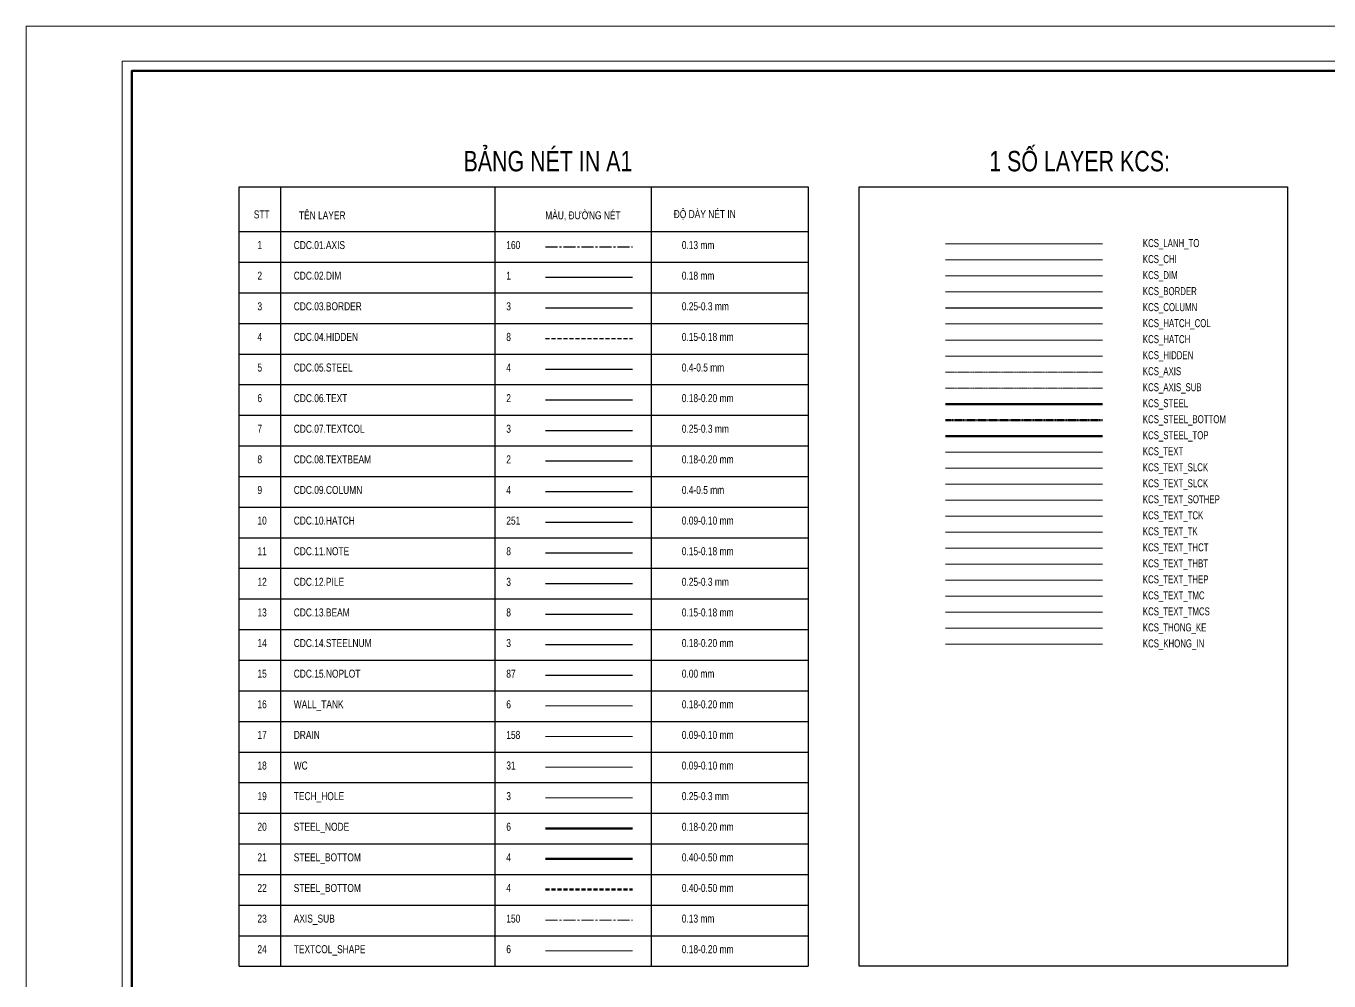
# Model space of a CAD drawing. Header units: millimetres. Extents: x 0 to 130105, y 0 to 70900.
# Drawn here: x 46005 to 86691, y 41084 to 70900 of the extents above; entities that cross this region are included whole.
import ezdxf
from ezdxf.enums import TextEntityAlignment as Align

# ---------------------------------------------------------------- set-up
doc = ezdxf.new("R2010")
doc.units = ezdxf.units.MM
doc.header["$MEASUREMENT"] = 0
for name, pattern in [('CENTER', [2, 1.25, -0.25, 0.25, -0.25]), ('CENTER2', [1.125, 0.75, -0.125, 0.125, -0.125]), ('DASHED2', [0.375, 0.25, -0.125]), ('HIDDEN', [0.375, 0.25, -0.125])]:
    doc.linetypes.add(name, pattern=pattern)
doc.layers.get('DEFPOINTS').update_dxf_attribs({"color": 185, "lineweight": 20})
for name, color, linetype, lineweight in [('AXIS_SUB', 150, 'CENTER2', 13), ('CDC-KHUNGTEN', 7, 'Continuous', 20), ('DRAIN', 158, 'Continuous', 20), ('KCS_AXIS', 5, 'CENTER', 13), ('KCS_AXIS_SUB', 5, 'CENTER', 13), ('KCS_BORDER', 3, 'Continuous', 20), ('KCS_CHI', 1, 'Continuous', 15), ('KCS_COLUMN', 4, 'Continuous', 30), ('KCS_DIM', 1, 'Continuous', 20), ('KCS_HATCH', 201, 'Continuous', 9), ('KCS_HATCH_COL', 8, 'Continuous', 20), ('KCS_HIDDEN', 8, 'Continuous', 20), ('KCS_LANH_TO', 3, 'Continuous', 20), ('KCS_STEEL', 4, 'Continuous', 50), ('KCS_STEEL_BOTTOM', 4, 'DASHED2', 50), ('KCS_STEEL_TOP', 6, 'Continuous', 50), ('KCS_TEXT', 2, 'Continuous', 20), ('KCS_TEXT_SLCK', 3, 'Continuous', 20), ('KCS_TEXT_SOTHEP', 2, 'Continuous', 20), ('KCS_TEXT_TCK', 3, 'Continuous', 20), ('KCS_TEXT_THBT', 2, 'Continuous', 20), ('KCS_TEXT_THCT', 2, 'Continuous', 20), ('KCS_TEXT_THEP', 2, 'Continuous', 20), ('KCS_TEXT_TK', 2, 'Continuous', 20), ('KCS_TEXT_TMC', 4, 'Continuous', 20), ('KCS_TEXT_TMCS', 4, 'Continuous', 20), ('KCS_THONG_KE', 5, 'Continuous', 20), ('STEEL_BOTTOM', 4, 'Continuous', 50), ('STEEL_NODE', 6, 'Continuous', 50), ('STEEL_TOP', 4, 'DASHED2', 50), ('TECH_HOLE', 3, 'Continuous', 20), ('TEXTCOL_SHAPE', 6, 'Continuous', 20), ('WALL_TANK', 6, 'Continuous', 20), ('WC', 31, 'Continuous', 13)]:
    doc.layers.add(name, color=color, linetype=linetype, lineweight=lineweight)
for name, color, linetype in [('CDC.01.AXIS', 160, 'CENTER2'), ('CDC.02.DIM', 1, 'Continuous'), ('CDC.03.BORDER', 3, 'Continuous'), ('CDC.04.HIDDEN', 8, 'HIDDEN'), ('CDC.05.STEEL', 4, 'Continuous'), ('CDC.06.TEXT', 2, 'Continuous'), ('CDC.07.TEXTCOL', 3, 'Continuous'), ('CDC.08.TEXTBEAM', 2, 'Continuous'), ('CDC.09.COLUMN', 4, 'Continuous'), ('CDC.10.HATCH', 9, 'Continuous'), ('CDC.11.NOTE', 8, 'Continuous'), ('CDC.12.PILE', 3, 'Continuous'), ('CDC.13.BEAM', 8, 'Continuous'), ('CDC.14.STEELNUM', 2, 'Continuous'), ('CDC.15.NOPLOT', 87, 'Continuous')]:
    doc.layers.add(name, color=color, linetype=linetype)
doc.layers.add('KCS_KHONG_IN', color=87, linetype='Continuous', lineweight=20, plot=False)
doc.styles.add('KCS_SMTEXT', font='arial.ttf', dxfattribs={"width": 0.7})
doc.styles.add('SMTEXT', font='arial.ttf', dxfattribs={"width": 0.75})

# ---------------------------------------------------------------- blocks, each defined once
blk = doc.blocks.new('KHUNG TEN')
at = {"layer": 'CDC-KHUNGTEN', "color": 8}
blk.add_lwpolyline([(75096, 1100), (83000, 1100), (83000, 58300), (3000, 58300), (3000, 1100), (75096, 1100)], dxfattribs=at)
at = {"layer": 'CDC-KHUNGTEN', "color": 255, "lineweight": 60}
blk.add_lwpolyline([(74900, 1400), (74900, 58000), (3300, 58000), (3300, 1400), (74900, 1400)], close=True, dxfattribs=at)
at = {"layer": 'DEFPOINTS', "color": 1, "ltscale": 0.2}
blk.add_lwpolyline([(0, 0), (0, 59400), (84100, 59400), (84100, 0), (0, 0)], close=True, dxfattribs=at)

msp = doc.modelspace()

# ---------------------------------------------------------------- linework, layer by layer
at = {"layer": 'AXIS_SUB', "ltscale": 500}
msp.add_line((62221.1, 42981.3), (64938.3, 42981.3), dxfattribs=at)
at = {"layer": 'CDC.01.AXIS', "ltscale": 500}
msp.add_line((62221.1, 64011.8), (64938.3, 64011.8), dxfattribs=at)
at = {"layer": 'CDC.02.DIM'}
msp.add_line((62221.1, 63055.9), (64938.3, 63055.9), dxfattribs=at)
at = {"layer": 'CDC.03.BORDER'}
for p, q in [((52655.5, 65884.4), (70428.5, 65884.4)), ((52655.5, 41541), (52655.5, 65884.4)), ((53956.6, 41541), (53956.6, 65884.4)), ((60653.8, 41541), (60653.8, 65884.4)), ((65541.1, 41541), (65541.1, 65884.4)), ((70428.5, 65884.4), (70428.5, 41541)), ((52655.5, 64483.4), (70428.5, 64483.4)), ((62221.1, 62100), (64938.3, 62100)), ((52655.5, 41541), (70428.5, 41541))]:
    msp.add_line(p, q, dxfattribs=at)
msp.add_lwpolyline([(72016.2, 65884.4), (85401.5, 65884.4), (85401.5, 41541), (72016.2, 41541)], close=True, dxfattribs=at)
at = {"layer": 'CDC.04.HIDDEN', "ltscale": 500}
msp.add_line((62221.1, 61144), (64938.3, 61144), dxfattribs=at)
at = {"layer": 'CDC.05.STEEL'}
msp.add_line((62221.1, 60188.1), (64938.3, 60188.1), dxfattribs=at)
at = {"layer": 'CDC.06.TEXT'}
msp.add_line((62221.1, 59232.2), (64938.3, 59232.2), dxfattribs=at)
at = {"layer": 'CDC.07.TEXTCOL'}
msp.add_line((62221.1, 58276.2), (64938.3, 58276.2), dxfattribs=at)
at = {"layer": 'CDC.08.TEXTBEAM'}
msp.add_line((62221.1, 57320.3), (64938.3, 57320.3), dxfattribs=at)
at = {"layer": 'CDC.09.COLUMN'}
msp.add_line((62221.1, 56364.4), (64938.3, 56364.4), dxfattribs=at)
at = {"layer": 'CDC.10.HATCH'}
msp.add_line((62221.1, 55408.4), (64938.3, 55408.4), dxfattribs=at)
at = {"layer": 'CDC.11.NOTE', "ltscale": 1000}
for p, q in [((52655.5, 63527.5), (70428.5, 63527.5)), ((52655.5, 62571.5), (70428.5, 62571.5)), ((52655.5, 61615.6), (70428.5, 61615.6)), ((52655.5, 60659.7), (70428.5, 60659.7)), ((52655.5, 59703.8), (70428.5, 59703.8)), ((52655.5, 58747.8), (70428.5, 58747.8)), ((52655.5, 57791.9), (70428.5, 57791.9)), ((52655.5, 56836), (70428.5, 56836)), ((52655.5, 55880), (70428.5, 55880)), ((52655.5, 54924.1), (70428.5, 54924.1)), ((52655.5, 53968.2), (70428.5, 53968.2)), ((52655.5, 53012.2), (70428.5, 53012.2)), ((52655.5, 52056.3), (70428.5, 52056.3)), ((52655.5, 51100.4), (70428.5, 51100.4)), ((52655.5, 50144.4), (70428.5, 50144.4)), ((52655.5, 49188.5), (70428.5, 49188.5)), ((52655.5, 48232.6), (70428.5, 48232.6)), ((52655.5, 47276.6), (70428.5, 47276.6)), ((52655.5, 46320.7), (70428.5, 46320.7)), ((52655.5, 45364.8), (70428.5, 45364.8)), ((52655.5, 44408.8), (70428.5, 44408.8)), ((52655.5, 43452.9), (70428.5, 43452.9)), ((52655.5, 42497), (70428.5, 42497))]:
    msp.add_line(p, q, dxfattribs=at)
at = {"layer": 'CDC.11.NOTE'}
msp.add_line((62221.1, 54452.5), (64938.3, 54452.5), dxfattribs=at)
at = {"layer": 'CDC.12.PILE'}
msp.add_line((62221.1, 53496.6), (64938.3, 53496.6), dxfattribs=at)
at = {"layer": 'CDC.13.BEAM', "ltscale": 500}
msp.add_line((62221.1, 52540.6), (64938.3, 52540.6), dxfattribs=at)
at = {"layer": 'CDC.14.STEELNUM'}
msp.add_line((62221.1, 51584.7), (64938.3, 51584.7), dxfattribs=at)
at = {"layer": 'CDC.15.NOPLOT'}
msp.add_line((62221.1, 50628.8), (64938.3, 50628.8), dxfattribs=at)
at = {"layer": 'DRAIN'}
msp.add_line((62221.1, 48716.9), (64938.3, 48716.9), dxfattribs=at)
at = {"layer": 'KCS_AXIS'}
msp.add_line((74713.4, 60097.5), (79614.9, 60097.5), dxfattribs=at)
at = {"layer": 'KCS_AXIS_SUB'}
msp.add_line((74713.4, 59597.5), (79614.9, 59597.5), dxfattribs=at)
at = {"layer": 'KCS_BORDER'}
msp.add_line((74713.4, 62597.5), (79614.9, 62597.5), dxfattribs=at)
at = {"layer": 'KCS_CHI'}
for p, q in [((74713.4, 63597.5), (79614.9, 63597.5)), ((74713.4, 57097.5), (79614.9, 57097.5))]:
    msp.add_line(p, q, dxfattribs=at)
at = {"layer": 'KCS_COLUMN'}
msp.add_line((74713.4, 62097.5), (79614.9, 62097.5), dxfattribs=at)
at = {"layer": 'KCS_DIM'}
msp.add_line((74713.4, 63097.5), (79614.9, 63097.5), dxfattribs=at)
at = {"layer": 'KCS_HATCH'}
msp.add_line((74713.4, 61097.5), (79614.9, 61097.5), dxfattribs=at)
at = {"layer": 'KCS_HATCH_COL'}
msp.add_line((74713.4, 61597.5), (79614.9, 61597.5), dxfattribs=at)
at = {"layer": 'KCS_HIDDEN'}
msp.add_line((74713.4, 60597.5), (79614.9, 60597.5), dxfattribs=at)
at = {"layer": 'KCS_KHONG_IN'}
msp.add_line((74713.4, 51597.5), (79614.9, 51597.5), dxfattribs=at)
at = {"layer": 'KCS_LANH_TO'}
msp.add_line((74713.4, 64097.5), (79614.9, 64097.5), dxfattribs=at)
at = {"layer": 'KCS_STEEL'}
msp.add_line((74713.4, 59097.5), (79614.9, 59097.5), dxfattribs=at)
at = {"layer": 'KCS_STEEL_BOTTOM'}
msp.add_line((74713.4, 58597.5), (79614.9, 58597.5), dxfattribs=at)
at = {"layer": 'KCS_STEEL_TOP'}
msp.add_line((74713.4, 58097.5), (79614.9, 58097.5), dxfattribs=at)
at = {"layer": 'KCS_TEXT'}
msp.add_line((74713.4, 57597.5), (79614.9, 57597.5), dxfattribs=at)
at = {"layer": 'KCS_TEXT_SLCK'}
msp.add_line((74713.4, 56597.5), (79614.9, 56597.5), dxfattribs=at)
at = {"layer": 'KCS_TEXT_SOTHEP'}
msp.add_line((74713.4, 56097.5), (79614.9, 56097.5), dxfattribs=at)
at = {"layer": 'KCS_TEXT_TCK'}
msp.add_line((74713.4, 55597.5), (79614.9, 55597.5), dxfattribs=at)
at = {"layer": 'KCS_TEXT_THBT'}
msp.add_line((74713.4, 54097.5), (79614.9, 54097.5), dxfattribs=at)
at = {"layer": 'KCS_TEXT_THCT'}
msp.add_line((74713.4, 54597.5), (79614.9, 54597.5), dxfattribs=at)
at = {"layer": 'KCS_TEXT_THEP'}
msp.add_line((74713.4, 53597.5), (79614.9, 53597.5), dxfattribs=at)
at = {"layer": 'KCS_TEXT_TK'}
msp.add_line((74713.4, 55097.5), (79614.9, 55097.5), dxfattribs=at)
at = {"layer": 'KCS_TEXT_TMC'}
msp.add_line((74713.4, 53097.5), (79614.9, 53097.5), dxfattribs=at)
at = {"layer": 'KCS_TEXT_TMCS'}
msp.add_line((74713.4, 52597.5), (79614.9, 52597.5), dxfattribs=at)
at = {"layer": 'KCS_THONG_KE'}
msp.add_line((74713.4, 52097.5), (79614.9, 52097.5), dxfattribs=at)
at = {"layer": 'STEEL_BOTTOM', "ltscale": 500}
msp.add_line((62221.1, 44893.2), (64938.3, 44893.2), dxfattribs=at)
at = {"layer": 'STEEL_NODE'}
msp.add_line((62221.1, 45849.1), (64938.3, 45849.1), dxfattribs=at)
at = {"layer": 'STEEL_TOP', "ltscale": 500}
msp.add_line((62221.1, 43937.2), (64938.3, 43937.2), dxfattribs=at)
at = {"layer": 'TECH_HOLE'}
msp.add_line((62221.1, 46805), (64938.3, 46805), dxfattribs=at)
at = {"layer": 'TEXTCOL_SHAPE'}
msp.add_line((62221.1, 42025.4), (64938.3, 42025.4), dxfattribs=at)
at = {"layer": 'WALL_TANK'}
msp.add_line((62221.1, 49672.8), (64938.3, 49672.8), dxfattribs=at)
at = {"layer": 'WC'}
msp.add_line((62221.1, 47761), (64938.3, 47761), dxfattribs=at)

# ---------------------------------------------------------------- block references
at = {"layer": 'CDC.06.TEXT'}
msp.add_blockref('KHUNG TEN', (46005.5, 11500.3), dxfattribs=at)

# ---------------------------------------------------------------- texts
at = {"layer": 'AXIS_SUB', "style": 'SMTEXT', "width": 0.75}
for s, p in [('23', (53230.4, 42906.4)), ('AXIS_SUB', (54364.6, 42906.4)), ('150', (61001.9, 42906.4)), ('0.13 mm', (66481.7, 42906.4))]:
    msp.add_text(s, height=250, dxfattribs=at).set_placement(p)
at = {"layer": 'CDC.01.AXIS', "style": 'SMTEXT', "width": 0.75}
for s, p in [('1', (53230.4, 63936.9)), ('CDC.01.AXIS', (54364.6, 63936.9)), ('160', (61001.9, 63936.9)), ('0.13 mm', (66481.7, 63936.9))]:
    msp.add_text(s, height=250, dxfattribs=at).set_placement(p)
at = {"layer": 'CDC.02.DIM', "style": 'SMTEXT', "width": 0.75}
for s, p in [('2', (53230.4, 62981)), ('CDC.02.DIM', (54364.6, 62981)), ('1', (61001.9, 62981)), ('0.18 mm', (66481.7, 62981))]:
    msp.add_text(s, height=250, dxfattribs=at).set_placement(p)
at = {"layer": 'CDC.03.BORDER', "style": 'SMTEXT', "width": 0.75}
for s, p in [('3', (53230.4, 62025)), ('CDC.03.BORDER', (54364.6, 62025)), ('3', (61001.9, 62025)), ('0.25-0.3 mm', (66481.7, 62025))]:
    msp.add_text(s, height=250, dxfattribs=at).set_placement(p)
at = {"layer": 'CDC.04.HIDDEN', "style": 'SMTEXT', "width": 0.75}
for s, p in [('4', (53230.4, 61069.1)), ('CDC.04.HIDDEN', (54364.6, 61069.1)), ('8', (61001.9, 61069.1)), ('0.15-0.18 mm', (66481.7, 61069.1))]:
    msp.add_text(s, height=250, dxfattribs=at).set_placement(p)
at = {"layer": 'CDC.05.STEEL', "style": 'SMTEXT', "width": 0.75}
for s, p in [('5', (53230.4, 60113.2)), ('CDC.05.STEEL', (54364.6, 60113.2)), ('4', (61001.9, 60113.2)), ('0.4-0.5 mm', (66481.7, 60113.2))]:
    msp.add_text(s, height=250, dxfattribs=at).set_placement(p)
at = {"layer": 'CDC.06.TEXT', "style": 'SMTEXT', "width": 0.75}
for s, height, p in [('BẢNG NÉT IN A1', 637.795, (59666.3, 66363.2)), ('1 SỐ LAYER KCS:', 637.795, (76082.6, 66363.2)), ('TÊN LAYER', 250, (54526.7, 64865.9)), ('MÀU, ĐƯỜNG NÉT', 250, (62217.2, 64865.9)), ('ĐỘ DÀY NÉT IN', 250, (66230.9, 64904.1)), ('6', 250, (53230.4, 59157.2)), ('CDC.06.TEXT', 250, (54364.6, 59157.2)), ('2', 250, (61001.9, 59157.2)), ('0.18-0.20 mm', 250, (66481.7, 59157.2))]:
    msp.add_text(s, height=height, dxfattribs=at).set_placement(p)
msp.add_text('STT', height=250, dxfattribs=at).set_placement((53117.4, 65018), align=Align.MIDDLE_LEFT)
at = {"layer": 'CDC.07.TEXTCOL', "style": 'SMTEXT', "width": 0.75}
for s, p in [('7', (53230.4, 58201.3)), ('CDC.07.TEXTCOL', (54364.6, 58201.3)), ('3', (61001.9, 58201.3)), ('0.25-0.3 mm', (66481.7, 58201.3))]:
    msp.add_text(s, height=250, dxfattribs=at).set_placement(p)
at = {"layer": 'CDC.08.TEXTBEAM', "style": 'SMTEXT', "width": 0.75}
for s, p in [('8', (53230.4, 57245.4)), ('CDC.08.TEXTBEAM', (54364.6, 57245.4)), ('2', (61001.9, 57245.4)), ('0.18-0.20 mm', (66481.7, 57245.4))]:
    msp.add_text(s, height=250, dxfattribs=at).set_placement(p)
at = {"layer": 'CDC.09.COLUMN', "style": 'SMTEXT', "width": 0.75}
for s, p in [('9', (53230.4, 56289.4)), ('CDC.09.COLUMN', (54364.6, 56289.4)), ('4', (61001.9, 56289.4)), ('0.4-0.5 mm', (66481.7, 56289.4))]:
    msp.add_text(s, height=250, dxfattribs=at).set_placement(p)
at = {"layer": 'CDC.10.HATCH', "style": 'SMTEXT', "width": 0.75}
for s, p in [('10', (53230.4, 55333.5)), ('CDC.10.HATCH', (54364.6, 55333.5)), ('251', (61001.9, 55333.5)), ('0.09-0.10 mm', (66481.7, 55333.5))]:
    msp.add_text(s, height=250, dxfattribs=at).set_placement(p)
at = {"layer": 'CDC.11.NOTE', "style": 'SMTEXT', "width": 0.75}
for s, p in [('11', (53230.4, 54377.6)), ('CDC.11.NOTE', (54364.6, 54377.6)), ('8', (61001.9, 54377.6)), ('0.15-0.18 mm', (66481.7, 54377.6))]:
    msp.add_text(s, height=250, dxfattribs=at).set_placement(p)
at = {"layer": 'CDC.12.PILE', "style": 'SMTEXT', "width": 0.75}
for s, p in [('12', (53230.4, 53421.6)), ('CDC.12.PILE', (54364.6, 53421.6)), ('3', (61001.9, 53421.6)), ('0.25-0.3 mm', (66481.7, 53421.6))]:
    msp.add_text(s, height=250, dxfattribs=at).set_placement(p)
at = {"layer": 'CDC.13.BEAM', "style": 'SMTEXT', "width": 0.75}
for s, p in [('13', (53230.4, 52465.7)), ('CDC.13.BEAM', (54364.6, 52465.7)), ('8', (61001.9, 52465.7)), ('0.15-0.18 mm', (66481.7, 52465.7))]:
    msp.add_text(s, height=250, dxfattribs=at).set_placement(p)
at = {"layer": 'CDC.14.STEELNUM', "style": 'SMTEXT', "width": 0.75}
for s, p in [('14', (53230.4, 51509.8)), ('CDC.14.STEELNUM', (54364.6, 51509.8)), ('3', (61001.9, 51509.8)), ('0.18-0.20 mm', (66481.7, 51509.8))]:
    msp.add_text(s, height=250, dxfattribs=at).set_placement(p)
at = {"layer": 'CDC.15.NOPLOT', "style": 'SMTEXT', "width": 0.75}
for s, p in [('15', (53230.4, 50553.8)), ('CDC.15.NOPLOT', (54364.6, 50553.8)), ('87', (61001.9, 50553.8)), ('0.00 mm', (66481.7, 50553.8))]:
    msp.add_text(s, height=250, dxfattribs=at).set_placement(p)
at = {"layer": 'DRAIN', "style": 'SMTEXT', "width": 0.75}
for s, p in [('17', (53230.4, 48642)), ('DRAIN', (54364.6, 48642)), ('158', (61001.9, 48642)), ('0.09-0.10 mm', (66481.7, 48642))]:
    msp.add_text(s, height=250, dxfattribs=at).set_placement(p)
at = {"layer": 'KCS_AXIS', "style": 'KCS_SMTEXT', "width": 0.7}
msp.add_text('KCS_AXIS', height=250, dxfattribs=at).set_placement((80879.7, 59998.9))
at = {"layer": 'KCS_AXIS_SUB', "style": 'KCS_SMTEXT', "width": 0.7}
msp.add_text('KCS_AXIS_SUB', height=250, dxfattribs=at).set_placement((80879.7, 59498.9))
at = {"layer": 'KCS_BORDER', "style": 'KCS_SMTEXT', "width": 0.7}
for s, p in [('KCS_BORDER', (80879.7, 62498.9)), ('KCS_COLUMN', (80879.7, 61998.9)), ('KCS_HATCH_COL', (80879.7, 61498.9))]:
    msp.add_text(s, height=250, dxfattribs=at).set_placement(p)
at = {"layer": 'KCS_CHI', "style": 'KCS_SMTEXT', "width": 0.7}
for s, p in [('KCS_CHI', (80879.7, 63498.9)), ('KCS_TEXT_SLCK', (80879.7, 56998.9))]:
    msp.add_text(s, height=250, dxfattribs=at).set_placement(p)
at = {"layer": 'KCS_DIM', "style": 'KCS_SMTEXT', "width": 0.7}
msp.add_text('KCS_DIM', height=250, dxfattribs=at).set_placement((80879.7, 62998.9))
at = {"layer": 'KCS_HATCH', "style": 'KCS_SMTEXT', "width": 0.7}
msp.add_text('KCS_HATCH', height=250, dxfattribs=at).set_placement((80879.7, 60998.9))
at = {"layer": 'KCS_HIDDEN', "style": 'KCS_SMTEXT', "width": 0.7}
msp.add_text('KCS_HIDDEN', height=250, dxfattribs=at).set_placement((80879.7, 60498.9))
at = {"layer": 'KCS_KHONG_IN', "style": 'KCS_SMTEXT', "width": 0.7}
msp.add_text('KCS_KHONG_IN', height=250, dxfattribs=at).set_placement((80879.7, 51498.9))
at = {"layer": 'KCS_LANH_TO', "style": 'KCS_SMTEXT', "width": 0.7}
msp.add_text('KCS_LANH_TO', height=250, dxfattribs=at).set_placement((80879.7, 63998.9))
at = {"layer": 'KCS_STEEL', "style": 'KCS_SMTEXT', "width": 0.7}
msp.add_text('KCS_STEEL', height=250, dxfattribs=at).set_placement((80879.7, 58998.9))
at = {"layer": 'KCS_STEEL_BOTTOM', "style": 'KCS_SMTEXT', "width": 0.7}
msp.add_text('KCS_STEEL_BOTTOM', height=250, dxfattribs=at).set_placement((80879.7, 58498.9))
at = {"layer": 'KCS_STEEL_TOP', "style": 'KCS_SMTEXT', "width": 0.7}
msp.add_text('KCS_STEEL_TOP', height=250, dxfattribs=at).set_placement((80879.7, 57998.9))
at = {"layer": 'KCS_TEXT', "style": 'KCS_SMTEXT', "width": 0.7}
msp.add_text('KCS_TEXT', height=250, dxfattribs=at).set_placement((80879.7, 57498.9))
at = {"layer": 'KCS_TEXT_SLCK', "style": 'KCS_SMTEXT', "width": 0.7}
msp.add_text('KCS_TEXT_SLCK', height=250, dxfattribs=at).set_placement((80879.7, 56498.9))
at = {"layer": 'KCS_TEXT_SOTHEP', "style": 'KCS_SMTEXT', "width": 0.7}
msp.add_text('KCS_TEXT_SOTHEP', height=250, dxfattribs=at).set_placement((80879.7, 55998.9))
at = {"layer": 'KCS_TEXT_TCK', "style": 'KCS_SMTEXT', "width": 0.7}
msp.add_text('KCS_TEXT_TCK', height=250, dxfattribs=at).set_placement((80879.7, 55498.9))
at = {"layer": 'KCS_TEXT_THBT', "style": 'KCS_SMTEXT', "width": 0.7}
msp.add_text('KCS_TEXT_THBT', height=250, dxfattribs=at).set_placement((80879.7, 53998.9))
at = {"layer": 'KCS_TEXT_THCT', "style": 'KCS_SMTEXT', "width": 0.7}
msp.add_text('KCS_TEXT_THCT', height=250, dxfattribs=at).set_placement((80879.7, 54498.9))
at = {"layer": 'KCS_TEXT_THEP', "style": 'KCS_SMTEXT', "width": 0.7}
msp.add_text('KCS_TEXT_THEP', height=250, dxfattribs=at).set_placement((80879.7, 53498.9))
at = {"layer": 'KCS_TEXT_TK', "style": 'KCS_SMTEXT', "width": 0.7}
msp.add_text('KCS_TEXT_TK', height=250, dxfattribs=at).set_placement((80879.7, 54998.9))
at = {"layer": 'KCS_TEXT_TMC', "style": 'KCS_SMTEXT', "width": 0.7}
msp.add_text('KCS_TEXT_TMC', height=250, dxfattribs=at).set_placement((80879.7, 52998.9))
at = {"layer": 'KCS_TEXT_TMCS', "style": 'KCS_SMTEXT', "width": 0.7}
msp.add_text('KCS_TEXT_TMCS', height=250, dxfattribs=at).set_placement((80879.7, 52498.9))
at = {"layer": 'KCS_THONG_KE', "style": 'KCS_SMTEXT', "width": 0.7}
msp.add_text('KCS_THONG_KE', height=250, dxfattribs=at).set_placement((80879.7, 51998.9))
at = {"layer": 'STEEL_BOTTOM', "style": 'SMTEXT', "width": 0.75}
for s, p in [('21', (53230.4, 44818.2)), ('STEEL_BOTTOM', (54364.6, 44818.2)), ('4', (61001.9, 44818.2)), ('0.40-0.50 mm', (66481.7, 44818.2))]:
    msp.add_text(s, height=250, dxfattribs=at).set_placement(p)
at = {"layer": 'STEEL_NODE', "style": 'SMTEXT', "width": 0.75}
for s, p in [('20', (53230.4, 45774.2)), ('STEEL_NODE', (54364.6, 45774.2)), ('6', (61001.9, 45774.2)), ('0.18-0.20 mm', (66481.7, 45774.2))]:
    msp.add_text(s, height=250, dxfattribs=at).set_placement(p)
at = {"layer": 'STEEL_TOP', "style": 'SMTEXT', "width": 0.75}
for s, p in [('22', (53230.4, 43862.3)), ('STEEL_BOTTOM', (54364.6, 43862.3)), ('4', (61001.9, 43862.3)), ('0.40-0.50 mm', (66481.7, 43862.3))]:
    msp.add_text(s, height=250, dxfattribs=at).set_placement(p)
at = {"layer": 'TECH_HOLE', "style": 'SMTEXT', "width": 0.75}
for s, p in [('19', (53230.4, 46730.1)), ('TECH_HOLE', (54364.6, 46730.1)), ('3', (61001.9, 46730.1)), ('0.25-0.3 mm', (66481.7, 46730.1))]:
    msp.add_text(s, height=250, dxfattribs=at).set_placement(p)
at = {"layer": 'TEXTCOL_SHAPE', "style": 'SMTEXT', "width": 0.75}
for s, p in [('24', (53230.4, 41950.4)), ('TEXTCOL_SHAPE', (54364.6, 41950.4)), ('6', (61001.9, 41950.4)), ('0.18-0.20 mm', (66481.7, 41950.4))]:
    msp.add_text(s, height=250, dxfattribs=at).set_placement(p)
at = {"layer": 'WALL_TANK', "style": 'SMTEXT', "width": 0.75}
for s, p in [('16', (53230.4, 49597.9)), ('WALL_TANK', (54364.6, 49597.9)), ('6', (61001.9, 49597.9)), ('0.18-0.20 mm', (66481.7, 49597.9))]:
    msp.add_text(s, height=250, dxfattribs=at).set_placement(p)
at = {"layer": 'WC', "style": 'SMTEXT', "width": 0.75}
for s, p in [('18', (53230.4, 47686)), ('WC', (54364.6, 47686)), ('31', (61001.9, 47686)), ('0.09-0.10 mm', (66481.7, 47686))]:
    msp.add_text(s, height=250, dxfattribs=at).set_placement(p)

doc.saveas('drawing.dxf')
